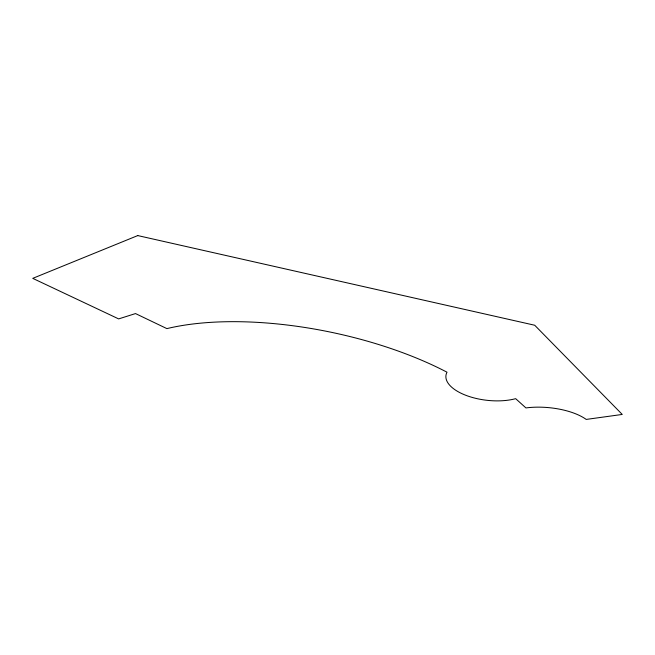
<?xml version="1.0" encoding="UTF-8"?>
<svg xmlns="http://www.w3.org/2000/svg" width="655" height="655" viewBox="0 0 655 655"><rect width="100%" height="100%" fill="white"/><g stroke="black" fill="none" stroke-linecap="round" stroke-linejoin="round"><path stroke-width="0.98" d="M137.763 235.579L32.75 278.359L118.653 318.903L135.511 313.573L166.886 328.613A210.632 83.979 11.7 0 1 447.005 372.196A43.5 19.953 6.4 0 0 465.787 395.284A43.5 19.953 6.4 0 0 515.665 398.666L525.924 407.926A47.225 19.617 5.2 0 1 586.209 419.421L622.25 414.443L534.709 325.24L137.763 235.579"/></g></svg>
